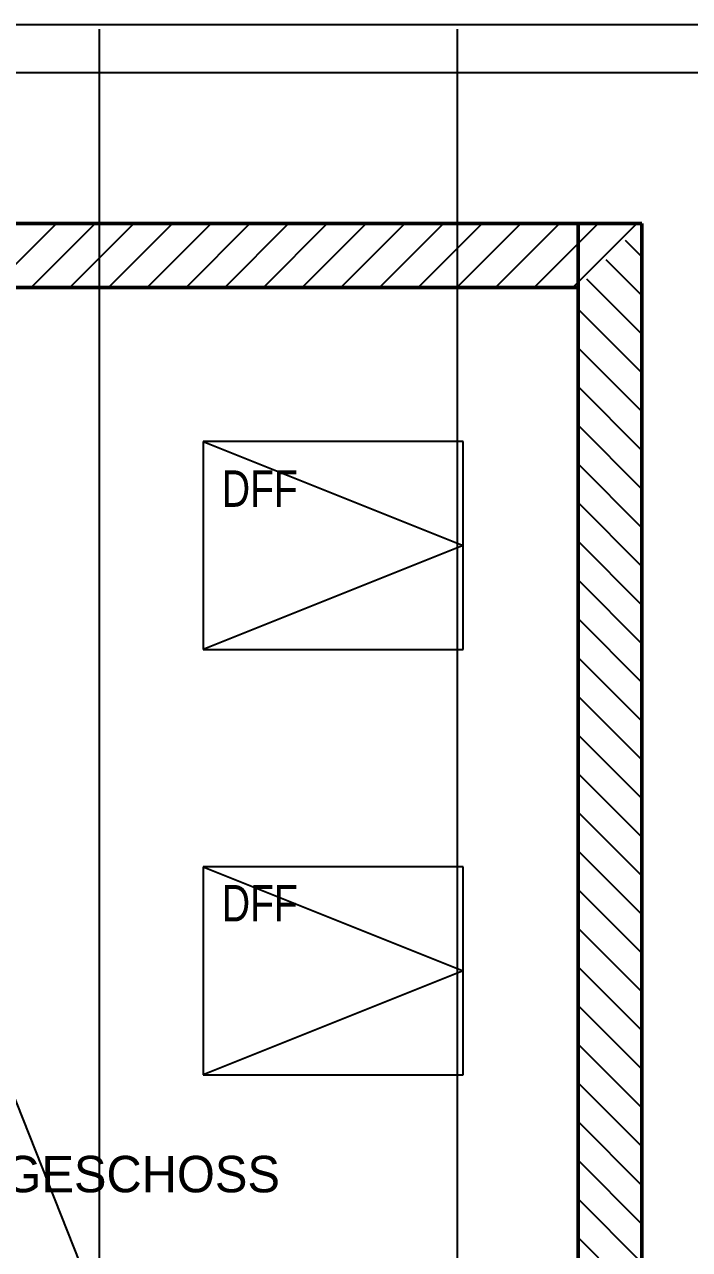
# Model space of a CAD drawing. Extents: x 0 to 756, y -25 to 420.
# Drawn here: x 325.9 to 398.8, y 280.6 to 415 of the extents above; entities that cross this region are included whole.
import ezdxf
from ezdxf.lldxf.tags import DXFTag

# ---------------------------------------------------------------- set-up
doc = ezdxf.new("R2010")
doc.units = 0
doc.layers.get('0').update_dxf_attribs({"lineweight": 25})
doc.layers.get('DEFPOINTS').update_dxf_attribs({"lineweight": 25})
for name, color, linetype, lineweight in [('A_Aussenwand', 7, 'Continuous', 25), ('ALLGEMEIN01', 7, 'Continuous', 13), ('ALLGEMEIN03', 7, 'Continuous', 25), ('PFOSTEN__ST_TZEN', 7, 'Continuous', 13), ('Standard', 7, 'Continuous', 25), ('WAND_HOLZ_TRAGEND', 7, 'Continuous', 13), ('X_Planrahmen', 7, 'Continuous', 25), ('X_Text', 7, 'Continuous', 25)]:
    doc.layers.add(name, color=color, linetype=linetype, lineweight=lineweight)
doc.layers.add('A_Dach', color=1, linetype='Continuous', lineweight=25, true_color=0xff0000)
doc.styles.get("Standard").update_dxf_attribs({"font": 'arial.ttf'})
tags = doc.linetypes.add('VERDECKT2_S2', pattern=[0.27, 0.2, -0.07]).pattern_tags.tags
tags[6:7] = [DXFTag(74, 4), DXFTag(75, 0), DXFTag(340, '0'), DXFTag(46, 1.0), DXFTag(50, 0.0), DXFTag(44, 0.0), DXFTag(45, 0.0)]
tags[4:5] = [DXFTag(74, 4), DXFTag(75, 0), DXFTag(340, '0'), DXFTag(46, 1.0), DXFTag(50, 0.0), DXFTag(44, 0.0), DXFTag(45, 0.0)]

# ---------------------------------------------------------------- blocks, each defined once
blk = doc.blocks.new('Blockreferenz-A0T78PG2OY', base_point=(0, -25))
at = {"layer": 'X_Planrahmen', "color": 0, "linetype": 'ByBlock', "lineweight": -2, "ltscale": 0.25}
blk.add_line((20, 415), (589, 415), dxfattribs=at)
blk = doc.blocks.new('Referenz-A0T78PG4OY')
at = {"layer": 'ALLGEMEIN01', "color": 0, "linetype": 'VERDECKT2_S2', "lineweight": -2, "ltscale": 0.25}
for p, q in [((334.07, 414.47), (334.07, 5.76)), ((373.32, 414.47), (373.32, 5.76))]:
    blk.add_line(p, q, dxfattribs=at)
at = {"layer": 'ALLGEMEIN03', "color": 0, "linetype": 'VERDECKT2_S2', "lineweight": -2, "ltscale": 0.25}
for p, q in [((373.97, 369.27), (345.45, 369.27)), ((345.45, 369.27), (345.45, 346.47)), ((345.45, 369.27), (373.97, 357.87)), ((373.97, 346.47), (373.97, 369.27)), ((373.97, 357.87), (345.45, 346.47)), ((345.45, 346.47), (373.97, 346.47)), ((373.97, 322.61), (345.45, 322.61)), ((345.45, 322.61), (345.45, 299.81)), ((345.45, 322.61), (373.97, 311.21)), ((373.97, 299.81), (373.97, 322.61)), ((373.97, 311.21), (345.45, 299.81)), ((345.45, 299.81), (373.97, 299.81))]:
    blk.add_line(p, q, dxfattribs=at)
at = {"layer": 'DEFPOINTS', "color": 0, "linetype": 'Continuous', "lineweight": -2, "ltscale": 0.25}
for p, q in [((393.57, 393.17), (393.57, 393.17)), ((393.57, 393.17), (393.57, 393.17)), ((393.57, 393.17), (393.57, 393.17)), ((393.57, 393.17), (393.57, 393.17)), ((393.57, 393.17), (393.57, 393.17)), ((393.57, 393.17), (393.57, 393.17)), ((393.57, 393.17), (393.57, 393.17)), ((393.57, 393.17), (393.57, 393.17)), ((393.57, 393.17), (393.57, 393.17)), ((386.57, 386.17), (386.57, 386.17)), ((386.57, 386.17), (386.57, 386.17)), ((386.57, 386.17), (386.57, 386.17)), ((386.57, 386.17), (386.57, 386.17)), ((386.57, 386.17), (386.57, 386.17)), ((386.57, 386.17), (386.57, 386.17)), ((386.57, 386.17), (386.57, 386.17)), ((386.57, 386.17), (386.57, 386.17)), ((373.97, 369.27), (373.97, 369.27)), ((373.97, 369.27), (373.97, 369.27)), ((373.97, 346.47), (373.97, 346.47)), ((373.97, 346.47), (373.97, 346.47)), ((373.97, 322.61), (373.97, 322.61)), ((373.97, 322.61), (373.97, 322.61)), ((373.97, 299.81), (373.97, 299.81)), ((373.97, 299.81), (373.97, 299.81))]:
    blk.add_line(p, q, dxfattribs=at)
at = {"layer": 'Standard', "color": 0, "lineweight": -2}
blk.add_line((262.02, 409.73), (423.57, 409.73), dxfattribs=at)
at = {"layer": 'WAND_HOLZ_TRAGEND', "color": 0, "lineweight": 50}
for p, q in [((386.57, 393.17), (253.57, 393.17)), ((302.77, 393.17), (386.57, 393.17)), ((393.57, 393.17), (386.57, 393.17)), ((386.57, 393.17), (386.57, 33.11)), ((386.57, 393.17), (393.57, 393.17)), ((386.57, 33.11), (386.57, 393.17)), ((386.57, 393.17), (386.57, 393.17)), ((386.57, 386.17), (386.57, 393.17)), ((386.57, 393.17), (386.57, 386.17)), ((386.57, 393.17), (386.57, 393.17)), ((393.57, 33.11), (393.57, 393.17)), ((393.57, 393.17), (393.57, 33.11)), ((393.57, 393.17), (393.57, 393.17)), ((253.57, 386.17), (386.57, 386.17)), ((386.57, 386.17), (302.77, 386.17)), ((386.57, 386.17), (386.57, 386.17))]:
    blk.add_line(p, q, dxfattribs=at)
at = {"layer": 'PFOSTEN__ST_TZEN', "color": 0, "lineweight": -2, "char_height": 4, "attachment_point": 1}
for insert in [(347.52, 366.1), (347.52, 320.63)]:
    blk.add_mtext('{\\W0.8;\\fPosterama Text Light;DFF}', dxfattribs=dict(at, insert=insert))
at = {"layer": 'PFOSTEN__ST_TZEN', "color": 0, "lineweight": 35, "insert": (308.41, 290.92), "char_height": 4, "attachment_point": 1}
blk.add_mtext('{\\fPosterama Text Light;DACHGESCHOSS}', dxfattribs=at)
blk = doc.blocks.new('Wand-A0T78PG8OY', base_point=(113.57, 386.17))
at = {"color": 0, "linetype": 'ByBlock', "lineweight": -2, "ltscale": 0.25}
for p, q in [((302.77, 393.17), (393.57, 393.17)), ((302.77, 386.17), (386.57, 386.17))]:
    blk.add_line(p, q, dxfattribs=at)
at = {"color": 0, "lineweight": -2}
for p, q in [((322.37, 386.17), (329.37, 393.17)), ((326.62, 386.17), (333.62, 393.17)), ((330.86, 386.17), (337.86, 393.17)), ((335.1, 386.17), (342.1, 393.17)), ((339.34, 386.17), (346.34, 393.17)), ((343.59, 386.17), (350.59, 393.17)), ((347.83, 386.17), (354.83, 393.17)), ((352.07, 386.17), (359.07, 393.17)), ((356.32, 386.17), (363.32, 393.17)), ((360.56, 386.17), (367.56, 393.17)), ((364.8, 386.17), (371.8, 393.17)), ((369.04, 386.17), (376.04, 393.17)), ((373.29, 386.17), (380.29, 393.17)), ((377.53, 386.17), (384.53, 393.17)), ((381.77, 386.17), (388.77, 393.17)), ((386.01, 386.17), (393.01, 393.17))]:
    blk.add_line(p, q, dxfattribs=at)
blk = doc.blocks.new('Wand-A0T78PGEOY', base_point=(386.57, 33.11))
at = {"color": 0, "linetype": 'ByBlock', "lineweight": -2, "ltscale": 0.25}
for p, q in [((393.57, 393.17), (393.57, 33.11)), ((386.57, 386.17), (386.57, 273.17))]:
    blk.add_line(p, q, dxfattribs=at)
at = {"color": 0, "lineweight": -2}
for p, q in [((391.74, 391.34), (393.57, 389.51)), ((389.61, 389.22), (393.57, 385.26)), ((387.49, 387.09), (393.57, 381.02)), ((386.57, 383.78), (393.57, 376.78)), ((386.57, 379.54), (393.57, 372.54)), ((386.57, 375.29), (393.57, 368.29)), ((386.57, 371.05), (393.57, 364.05)), ((386.57, 366.81), (393.57, 359.81)), ((386.57, 362.57), (393.57, 355.57)), ((386.57, 358.32), (393.57, 351.32)), ((386.57, 354.08), (393.57, 347.08)), ((386.57, 349.84), (393.57, 342.84)), ((386.57, 345.59), (393.57, 338.59)), ((386.57, 341.35), (393.57, 334.35)), ((386.57, 337.11), (393.57, 330.11)), ((386.57, 332.87), (393.57, 325.87)), ((386.57, 328.62), (393.57, 321.62)), ((386.57, 324.38), (393.57, 317.38)), ((386.57, 320.14), (393.57, 313.14)), ((386.57, 315.9), (393.57, 308.9)), ((386.57, 311.65), (393.57, 304.65)), ((386.57, 307.41), (393.57, 300.41)), ((386.57, 303.17), (393.57, 296.17)), ((386.57, 298.93), (393.57, 291.93)), ((386.57, 294.68), (393.57, 287.68)), ((386.57, 290.44), (393.57, 283.44)), ((386.57, 286.2), (393.57, 279.2)), ((386.57, 281.96), (393.57, 274.96))]:
    blk.add_line(p, q, dxfattribs=at)
blk = doc.blocks.new('Dachfläche-A0T78PH4OY', base_point=(253.57, 33.11))
at = {"color": 0, "linetype": 'ByBlock', "lineweight": -2, "ltscale": 0.25}
for p, q in [((253.57, 393.17), (393.57, 393.17)), ((393.57, 393.17), (393.57, 33.11))]:
    blk.add_line(p, q, dxfattribs=at)
blk = doc.blocks.new('Bauteilbeschriftung-A0T78PHSOY', base_point=(302.54, 273.81))
at = {"color": 0, "lineweight": -2}
for p, q in [((302.54, 305.1), (322.92, 305.1)), ((302.54, 301.9), (302.54, 305.1)), ((322.92, 305.1), (322.92, 301.9)), ((322.92, 301.9), (302.54, 301.9))]:
    blk.add_line(p, q, dxfattribs=at)
at = {"color": 0, "linetype": 'ByBlock', "lineweight": -2, "ltscale": 0.25}
blk.add_line((322.92, 301.9), (334.07, 273.81), dxfattribs=at)
at = {"color": 7, "linetype": 'ByBlock', "lineweight": -2, "ltscale": 0.25, "true_color": 0xffffff}
for points in [[(302.54, 301.9), (322.92, 301.9), (302.54, 305.1)], [(322.92, 301.9), (302.54, 305.1), (322.92, 305.1)]]:
    blk.add_solid(points, dxfattribs=at)
at = {"color": 0, "linetype": 'ByBlock', "lineweight": -2, "ltscale": 0.25}
for points in [[(333.75, 275.52), (332.96, 275.52), (333.7, 275.81)], [(334.07, 273.81), (333.75, 275.52), (332.96, 275.52)]]:
    blk.add_solid(points, dxfattribs=at)
at = {"color": 0, "linetype": 'ByBlock', "lineweight": -2, "ltscale": 0.25, "insert": (303.27, 304.6), "char_height": 2.2, "attachment_point": 1}
blk.add_mtext('{\\fArial;Wandheizung}', dxfattribs=at)

msp = doc.modelspace()

# ---------------------------------------------------------------- block references
at = {"ltscale": 0.25}
msp.add_blockref('Blockreferenz-A0T78PG2OY', (0, -25), dxfattribs=at)
at = {"color": 8, "lineweight": 25, "ltscale": 0.25, "true_color": 0x808080}
msp.add_blockref('Referenz-A0T78PG4OY', (0, 0), dxfattribs=at)
at = {"layer": 'A_Aussenwand', "ltscale": 0.25}
for name, p in [('Wand-A0T78PG8OY', (113.57, 386.17)), ('Wand-A0T78PGEOY', (386.57, 33.11))]:
    msp.add_blockref(name, p, dxfattribs=at)
at = {"layer": 'A_Dach', "ltscale": 0.25}
msp.add_blockref('Dachfläche-A0T78PH4OY', (253.57, 33.11), dxfattribs=at)
at = {"layer": 'X_Text', "color": 7, "ltscale": 0.25}
msp.add_blockref('Bauteilbeschriftung-A0T78PHSOY', (302.54, 273.81), dxfattribs=at)

doc.saveas('drawing.dxf')
